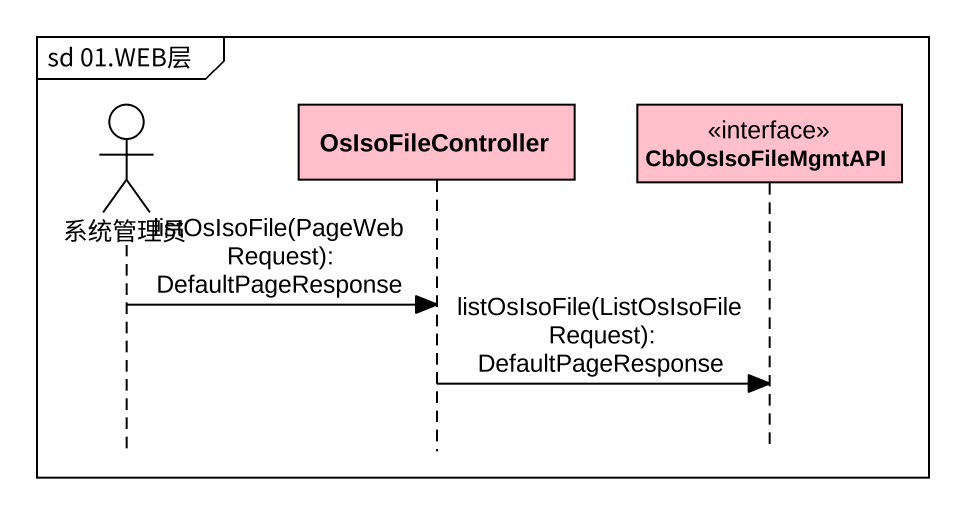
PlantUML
@startuml
mainframe sd 01.WEB层
hide footbox
actor 系统管理员 #FFFFFF
participant OsIsoFileController #FFC0CB
participant CbbOsIsoFileMgmtAPI <<interface>> #FFC0CB

系统管理员 -> OsIsoFileController : listOsIsoFile(PageWebRequest): DefaultPageResponse
OsIsoFileController -> CbbOsIsoFileMgmtAPI : listOsIsoFile(ListOsIsoFileRequest): DefaultPageResponse
@enduml
